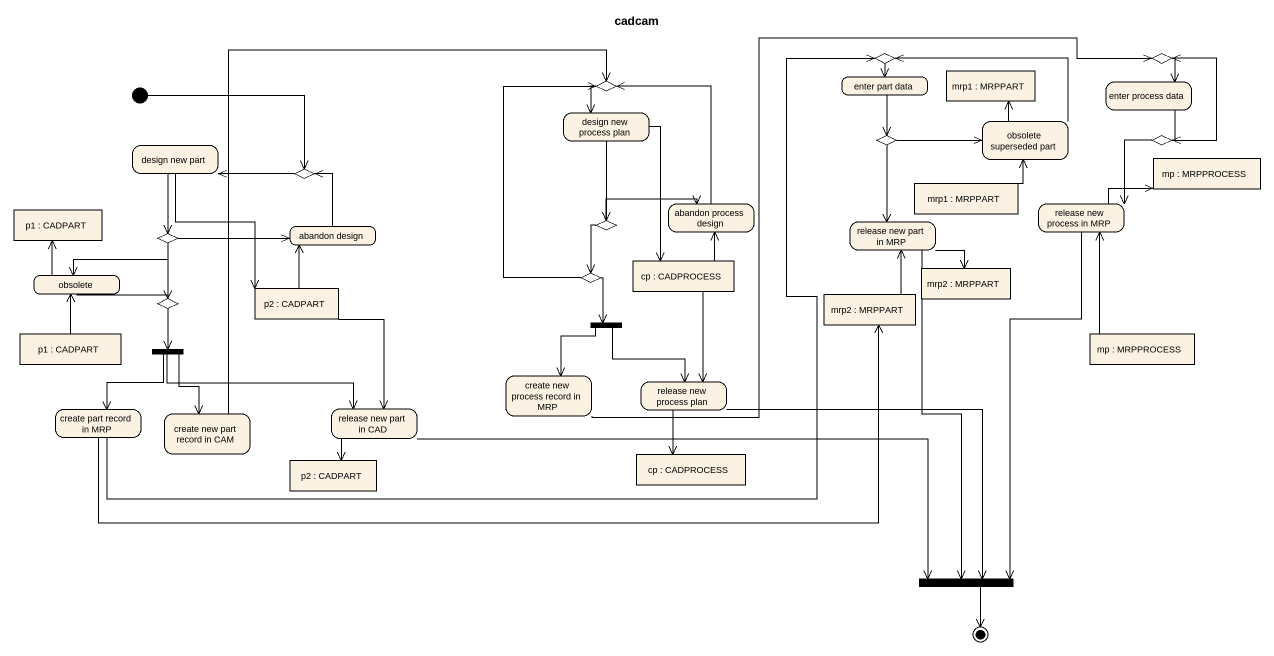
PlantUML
@startuml
title cadcam
hide empty description
state choice1 <<choice>>
state "enter part data" as enter_part_data
state choice2 <<choice>>
state "mrp1 : MRPPART" as mrp1 <<object>>
state "enter process data" as enter_process_data
state choice3 <<choice>>
state "design new process plan" as design_new_process_plan
state "obsolete superseded part" as obsolete_superseded_part
state "design new part" as design_new_part
state choice4 <<choice>>
state choice5 <<choice>>
state "mp : MRPPROCESS" as mp <<object>>
state choice6 <<choice>>
state "abandon process design" as abandon_process_design
state "mrp1 : MRPPART" as mrp1_2 <<object>>
state "release new process in MRP" as release_new_process_in_MRP
state "p1 : CADPART" as p1 <<object>>
state choice7 <<choice>>
state "abandon design" as abandon_design
state choice8 <<choice>>
state "release new part in MRP" as release_new_part_in_MRP
state obsolete
state choice9 <<choice>>
state "cp : CADPROCESS" as cp <<object>>
state "mrp2 : MRPPART" as mrp2 <<object>>
state choice10 <<choice>>
state "p2 : CADPART" as p2 <<object>>
state "mrp2 : MRPPART" as mrp2_2 <<object>>
state "p1 : CADPART" as p1_2 <<object>>
state fork1 <<fork>>
state fork2 <<fork>>
state "mp : MRPPROCESS" as mp_2 <<object>>
state "create new process record in MRP" as create_new_process_record
state "release new process plan" as release_new_process_plan
state "create part record in MRP" as create_part_record_in_MRP
state "create new part record in CAM" as create_new_part_record_in
state "release new part in CAD" as release_new_part_in_CAD
state "p2 : CADPART" as p2_2 <<object>>
state "cp : CADPROCESS" as cp_2 <<object>>
state fork3 <<join>>
[*] -right-> choice6
choice1 --> design_new_process_plan
enter_part_data --> choice4
choice2 --> enter_part_data
enter_process_data --> choice5
choice3 --> enter_process_data
design_new_process_plan --> choice8
design_new_process_plan --> cp
obsolete_superseded_part -left-> choice2
obsolete_superseded_part -up-> mrp1
design_new_part --> choice7
design_new_part --> p2
choice4 -right-> obsolete_superseded_part
choice4 --> release_new_part_in_MRP
choice5 -up-> choice3
choice5 --> release_new_process_in_MRP
choice6 -left-> design_new_part
abandon_process_design -up-> choice1
mrp1_2 -up-> obsolete_superseded_part
release_new_process_in_MRP -right-> mp
release_new_process_in_MRP --> fork3
choice7 -right-> abandon_design
choice7 -left-> obsolete
choice7 --> choice10
abandon_design -up-> choice6
choice8 -right-> abandon_process_design
choice8 --> choice9
release_new_part_in_MRP --> mrp2
release_new_part_in_MRP --> fork3
obsolete -up-> p1
obsolete -right-> choice10
choice9 -up-> choice1
choice9 --> fork2
cp -up-> abandon_process_design
cp --> release_new_process_plan
choice10 --> fork1
p2 -up-> abandon_design
p2 --> release_new_part_in_CAD
mrp2_2 -up-> release_new_part_in_MRP
p1_2 -up-> obsolete
fork1 --> create_part_record_in_MRP
fork1 --> create_new_part_record_in
fork1 -right-> release_new_part_in_CAD
fork2 --> create_new_process_record
fork2 --> release_new_process_plan
mp_2 -up-> release_new_process_in_MRP
create_new_process_record -right-> choice3
release_new_process_plan --> cp_2
release_new_process_plan --> fork3
create_part_record_in_MRP -right-> choice2
create_part_record_in_MRP -right-> mrp2_2
create_new_part_record_in -up-> choice1
release_new_part_in_CAD --> p2_2
release_new_part_in_CAD -right-> fork3
fork3 --> [*]
@enduml
